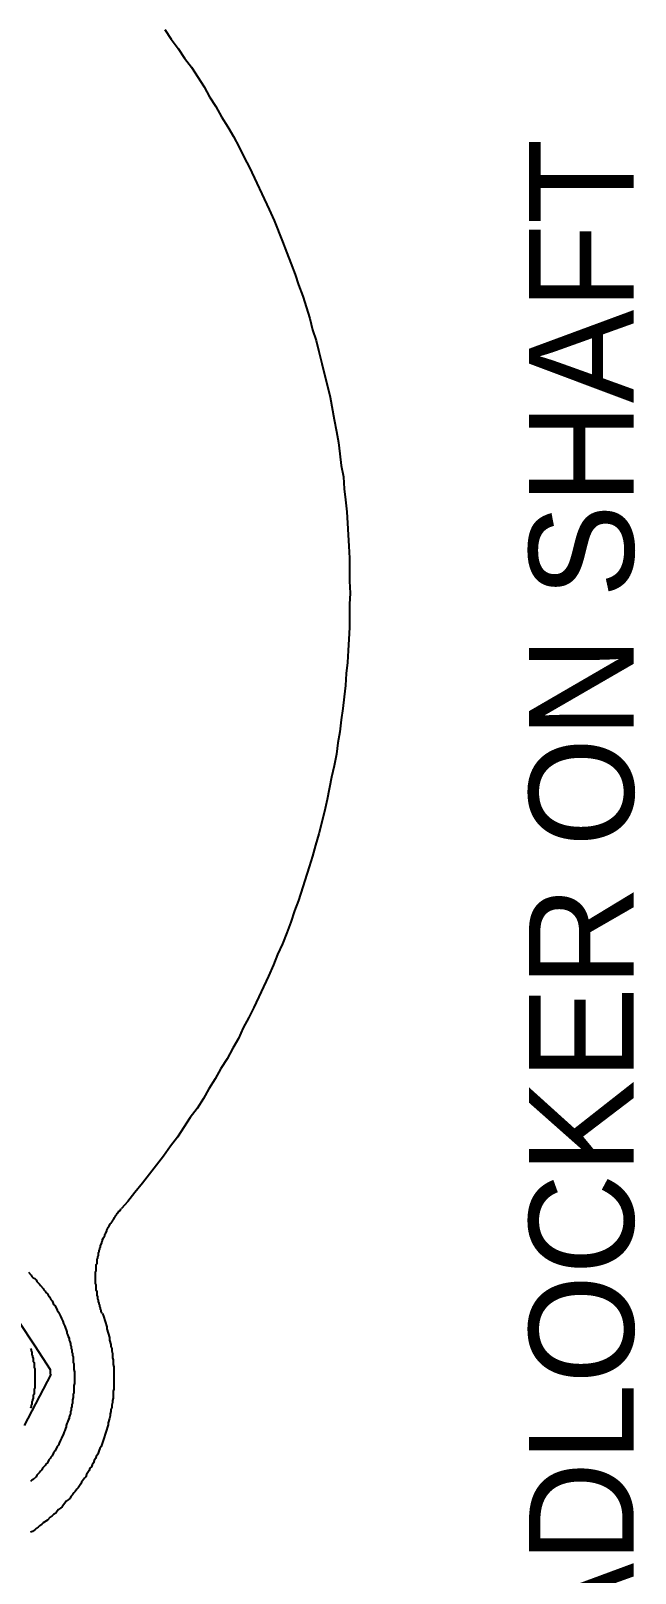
# Model space of a CAD drawing. Header units: inches. Extents: x 0 to 11, y 0.3 to 17.
# Drawn here: x 4.38 to 5.1, y 13.264 to 15.099 of the extents above; entities that cross this region are included whole.
import ezdxf

# ---------------------------------------------------------------- set-up
doc = ezdxf.new("R2010")
doc.units = ezdxf.units.IN
doc.header["$MEASUREMENT"] = 0
doc.layers.add('Layer 1', color=7, linetype='Continuous')

msp = doc.modelspace()

# ---------------------------------------------------------------- linework, layer by layer
at = {"layer": 'Layer 1', "color": 7, "lineweight": 25, "true_color": 0xffffff}
for points in [[(4.54, 15.1008), (4.5475, 15.0892), (4.5558, 15.0783), (4.5633, 15.0667), (4.5717, 15.0558), (4.5867, 15.0325), (4.5933, 15.0208), (4.6008, 15.0092), (4.6075, 14.9967), (4.615, 14.985), (4.6217, 14.9733), (4.6283, 14.9608), (4.6342, 14.9483), (4.6408, 14.9367), (4.6642, 14.8867), (4.67, 14.8733), (4.68, 14.8483), (4.685, 14.835), (4.69, 14.8225), (4.695, 14.8092), (4.6992, 14.7967), (4.7042, 14.7833), (4.7125, 14.7567), (4.7158, 14.7433), (4.72, 14.7308), (4.7233, 14.7175), (4.7267, 14.7033), (4.7367, 14.6633), (4.7417, 14.6367), (4.7442, 14.6225), (4.7467, 14.6092), (4.7483, 14.5958), (4.75, 14.5817), (4.7525, 14.5683), (4.7533, 14.5542), (4.755, 14.5408), (4.7567, 14.5267), (4.7575, 14.5133), (4.7583, 14.4992), (4.7592, 14.4858), (4.76, 14.4717), (4.76, 14.4442), (4.7608, 14.43), (4.76, 14.4167), (4.76, 14.3892), (4.7592, 14.375), (4.7583, 14.3617), (4.7575, 14.3475), (4.7558, 14.3342), (4.755, 14.32), (4.7533, 14.3067), (4.7517, 14.2925), (4.75, 14.2792), (4.7483, 14.265), (4.7458, 14.2517), (4.7442, 14.2383), (4.7417, 14.2242), (4.7383, 14.2108), (4.7333, 14.1842), (4.73, 14.17), (4.7233, 14.1433), (4.7192, 14.13), (4.7158, 14.1167), (4.7117, 14.1042), (4.6992, 14.0642), (4.6942, 14.0517), (4.69, 14.0383), (4.685, 14.0258), (4.68, 14.0125), (4.6742, 14), (4.6692, 13.9875), (4.6633, 13.9742), (4.6458, 13.9367), (4.64, 13.925), (4.6333, 13.9125), (4.6275, 13.9), (4.6208, 13.8883), (4.6142, 13.8758), (4.6067, 13.8642), (4.6, 13.8517), (4.5925, 13.84), (4.5858, 13.8283), (4.5783, 13.8167), (4.57, 13.8058), (4.555, 13.7825), (4.5467, 13.7717), (4.5383, 13.76), (4.5133, 13.7275), (4.5042, 13.7167), (4.4958, 13.7058), (4.4883, 13.6975)], [(4.4658, 13.5725), (4.465, 13.5733), (4.4642, 13.575), (4.4642, 13.5767), (4.4633, 13.5775), (4.4633, 13.5792), (4.4625, 13.5808), (4.4625, 13.5825), (4.4617, 13.5842), (4.4617, 13.585), (4.4608, 13.5867), (4.4608, 13.5883), (4.46, 13.59), (4.46, 13.5925), (4.4592, 13.5942), (4.4592, 13.5992), (4.4583, 13.6), (4.4583, 13.6067), (4.4575, 13.6083), (4.4575, 13.6217), (4.4583, 13.6233), (4.4583, 13.6308), (4.4592, 13.6325), (4.4592, 13.6375), (4.46, 13.6383), (4.46, 13.64), (4.4608, 13.6417), (4.4608, 13.645), (4.4617, 13.6458), (4.4617, 13.6475), (4.4625, 13.6492), (4.4625, 13.6508), (4.4633, 13.6517), (4.4633, 13.6533), (4.465, 13.6567), (4.465, 13.6575), (4.4658, 13.6592), (4.4658, 13.6608), (4.4667, 13.6625), (4.4675, 13.6633), (4.4683, 13.665), (4.4683, 13.6667), (4.4692, 13.6675), (4.4708, 13.6708), (4.4708, 13.6717), (4.4725, 13.675), (4.4733, 13.6758), (4.475, 13.6792), (4.4758, 13.68), (4.4767, 13.6817), (4.4775, 13.6825), (4.4783, 13.6842), (4.4792, 13.685), (4.48, 13.6867), (4.4808, 13.6875), (4.4817, 13.6892), (4.4825, 13.69), (4.4833, 13.6917), (4.4842, 13.6925), (4.485, 13.6942), (4.4867, 13.695), (4.4875, 13.6967), (4.4883, 13.6967)], [(4.3775, 13.6217), (4.3808, 13.6183), (4.3817, 13.6167), (4.3833, 13.615), (4.385, 13.6142), (4.3867, 13.6125), (4.3875, 13.6108), (4.3908, 13.6075), (4.3917, 13.6058), (4.395, 13.6025), (4.3958, 13.6008), (4.3975, 13.5992), (4.3983, 13.5975), (4.4, 13.5958), (4.4008, 13.5942), (4.4025, 13.5925), (4.4042, 13.5892), (4.4058, 13.5875), (4.4067, 13.5858), (4.4075, 13.5833), (4.4092, 13.5817), (4.4117, 13.5767), (4.4133, 13.5742), (4.4158, 13.5692), (4.4167, 13.5667), (4.4183, 13.5633), (4.4192, 13.5608), (4.4208, 13.5575), (4.4217, 13.555), (4.4225, 13.5533), (4.4233, 13.5508), (4.4233, 13.5492), (4.4242, 13.5475), (4.425, 13.545), (4.4258, 13.5433), (4.4258, 13.5408), (4.4267, 13.5392), (4.4275, 13.5367), (4.4275, 13.535), (4.4283, 13.5333), (4.4283, 13.5308), (4.4292, 13.5292), (4.4292, 13.5267), (4.43, 13.525), (4.43, 13.5225), (4.4308, 13.5208), (4.4308, 13.5142), (4.4317, 13.5125), (4.4317, 13.5058), (4.4325, 13.5033), (4.4325, 13.4892), (4.4317, 13.4867), (4.4317, 13.4783), (4.4308, 13.4767), (4.4308, 13.4725), (4.43, 13.47), (4.43, 13.4658), (4.4292, 13.4642), (4.4292, 13.4617), (4.4283, 13.46), (4.4283, 13.4575), (4.4275, 13.4558), (4.4275, 13.4533), (4.4267, 13.4517), (4.4258, 13.4492), (4.4258, 13.4475), (4.425, 13.4458), (4.4242, 13.4433), (4.4233, 13.4417), (4.4225, 13.4392), (4.4225, 13.4375), (4.4217, 13.4358), (4.4208, 13.4333), (4.42, 13.4317), (4.4192, 13.4292), (4.4167, 13.4242), (4.4158, 13.4217), (4.4142, 13.4183), (4.4133, 13.4158), (4.4117, 13.4142), (4.4092, 13.4092), (4.4075, 13.4067), (4.4058, 13.4033), (4.4042, 13.4017), (4.4033, 13.4), (4.4017, 13.3983), (4.4, 13.395), (4.3983, 13.3933), (4.3975, 13.3917), (4.3942, 13.3883), (4.3933, 13.3867), (4.3917, 13.385), (4.3908, 13.3833), (4.3875, 13.38), (4.3867, 13.3783), (4.3833, 13.375), (4.3817, 13.3742), (4.38, 13.3725)], [(4.4658, 13.5725), (4.4667, 13.5692), (4.4708, 13.5567), (4.4708, 13.5542), (4.4742, 13.5442), (4.4742, 13.5408), (4.4758, 13.5358), (4.4758, 13.5333), (4.4767, 13.5308), (4.4767, 13.5283), (4.4775, 13.525), (4.4775, 13.52), (4.4783, 13.5175), (4.4783, 13.5117), (4.4792, 13.5092), (4.4792, 13.4825), (4.4783, 13.48), (4.4783, 13.4717), (4.4775, 13.4692), (4.4775, 13.4667), (4.4767, 13.4633), (4.4767, 13.4608), (4.4758, 13.4583), (4.4758, 13.4558), (4.475, 13.4533), (4.475, 13.4508), (4.4742, 13.4475), (4.4725, 13.4425), (4.4725, 13.44), (4.4667, 13.4225), (4.4658, 13.4192), (4.4642, 13.4142), (4.4625, 13.4117), (4.4617, 13.41), (4.46, 13.405), (4.4583, 13.4025), (4.4575, 13.4), (4.4558, 13.3975), (4.455, 13.395), (4.4533, 13.3925), (4.4525, 13.39), (4.4508, 13.3883), (4.45, 13.3858), (4.4467, 13.3808), (4.4458, 13.3783), (4.4442, 13.3767), (4.4408, 13.3717), (4.44, 13.37), (4.4367, 13.365), (4.435, 13.3633), (4.4333, 13.3608), (4.4317, 13.3592), (4.43, 13.3567), (4.4283, 13.355), (4.4267, 13.3525), (4.425, 13.3508), (4.4225, 13.3492), (4.4208, 13.3467), (4.4192, 13.345), (4.4175, 13.3425), (4.4158, 13.3408), (4.4133, 13.3392), (4.4117, 13.3375), (4.41, 13.335), (4.4075, 13.3333), (4.4058, 13.3317), (4.4033, 13.33), (4.4, 13.3267), (4.395, 13.3233), (4.3933, 13.3217), (4.3908, 13.32), (4.3892, 13.3183), (4.3867, 13.3167), (4.385, 13.315), (4.3825, 13.3133), (4.38, 13.3125)], [(4.3658, 13.5633), (4.385, 13.5342), (4.4033, 13.5058)], [(4.38, 13.5308), (4.3808, 13.5292), (4.3808, 13.5283), (4.3817, 13.5267), (4.3817, 13.5233), (4.3825, 13.5225), (4.3825, 13.5208), (4.3833, 13.5192), (4.3833, 13.5158), (4.3842, 13.5142), (4.3842, 13.5083), (4.385, 13.5067), (4.385, 13.4842), (4.3842, 13.4825), (4.3842, 13.4767), (4.3833, 13.475), (4.3833, 13.4717), (4.3825, 13.47), (4.3825, 13.4692), (4.3817, 13.4675), (4.3817, 13.4642), (4.3808, 13.4633), (4.3808, 13.4617), (4.38, 13.46)], [(4.4033, 13.5058), (4.4033, 13.5008), (4.4042, 13.5), (4.3725, 13.4392)]]:
    msp.add_lwpolyline(points, dxfattribs=at)

# ---------------------------------------------------------------- texts
at = {"layer": 'Layer 1', "color": 7, "true_color": 0xffffff, "insert": (5.1, 12.3217), "char_height": 0.124667, "attachment_point": 7, "rotation": 90}
msp.add_mtext('\\fCentury Gothic|b0|i0|c0|p34;\\W1;USE THREADLOCKER ON SHAFT', dxfattribs=at)

doc.saveas('drawing.dxf')
